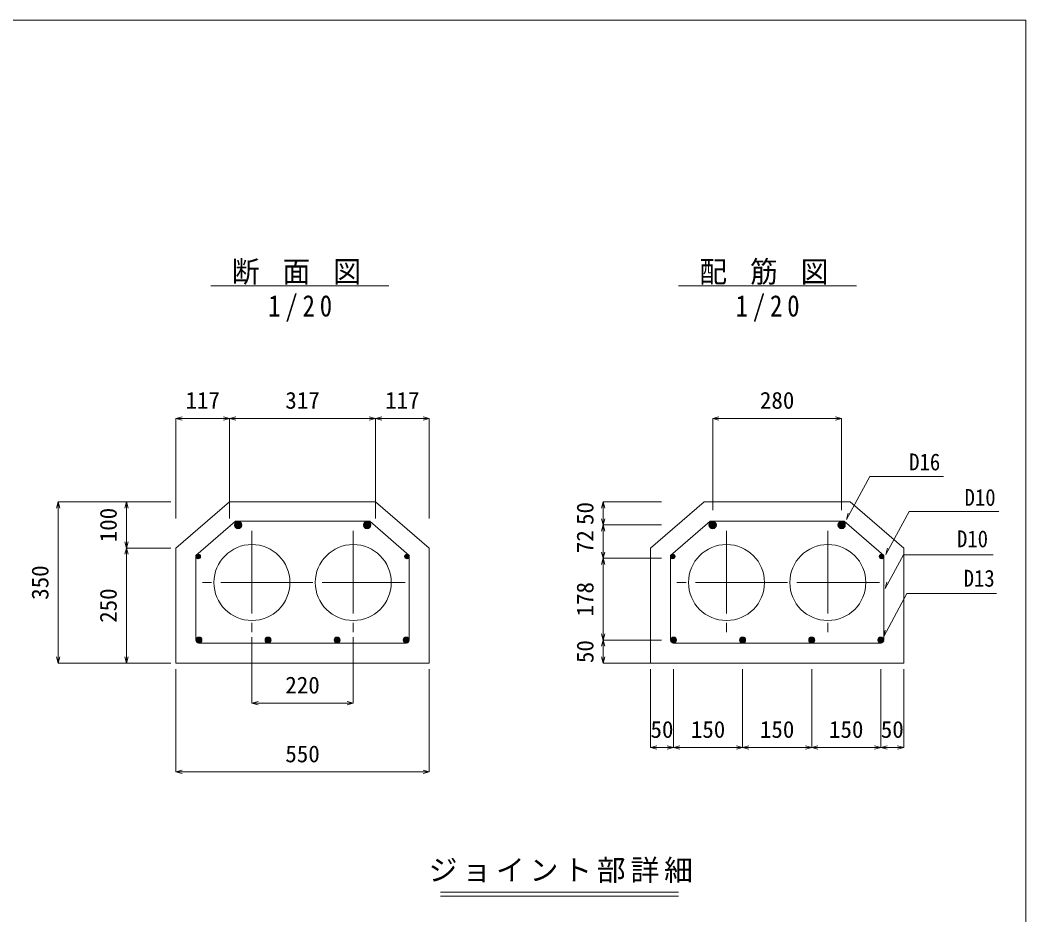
# Model space of a CAD drawing. Units: millimetres on the paper, enlarged 15 times, with parts at other scales. Extents: x -2105 to 2095, y -1489 to 1451.
# Drawn here: x 458 to 2095, y -7 to 1451 of the extents above; entities that cross this region are included whole.
import ezdxf
from ezdxf.enums import TextEntityAlignment as Align

# ---------------------------------------------------------------- set-up
doc = ezdxf.new("R2010")
doc.units = ezdxf.units.MM
doc.header["$LTSCALE"] = 15
doc.linetypes.add('CHAIN2', pattern=[12, 9, -1, 1, -1])
for name, color, linetype, lineweight in [('0-1_ブロック', 5, 'Continuous', 9), ('0-4_ノズル', 7, 'Continuous', 9), ('2-0', 7, 'Continuous', 9), ('2-1', 3, 'Continuous', 9), ('2-2', 7, 'CHAIN2', 9), ('2-3', 2, 'Continuous', 9), ('2-6', 4, 'Continuous', 9), ('2-B', 4, 'Continuous', 9)]:
    doc.layers.add(name, color=color, linetype=linetype, lineweight=lineweight)
doc.styles.add('ＭＳ ゴシック', font='')
doc.styles.get('ＭＳ ゴシック').set_extended_font_data('MS Gothic')

msp = doc.modelspace()

# ---------------------------------------------------------------- linework, layer by layer
at = {"layer": '0-1_ブロック'}
msp.add_line((2095.37, 1450.65), (-2104.63, 1450.65), dxfattribs=at)
msp.add_lwpolyline([(-2104.63, -1489.35), (2095.37, -1489.35), (2095.37, 1450.65)], dxfattribs=at)
at = {"layer": '0-4_ノズル', "color": 4}
for p, q in [((1142.29, 29.64), (1529.7, 29.64)), ((1142.29, 23.4), (1529.7, 23.4))]:
    msp.add_line(p, q, dxfattribs=at)
at = {"layer": '2-0', "color": 3}
for p, q in [((768.34, 1017.72), (1058.32, 1017.72)), ((1529.48, 1017.72), (1819.46, 1017.72))]:
    msp.add_line(p, q, dxfattribs=at)
at = {"layer": '2-0'}
for p, q in [((1803.53, 636.98), (1841.17, 707)), ((1841.17, 707), (1961.45, 707)), ((1803.53, 636.98), (1805.94, 647.2)), ((1867.58, 579.81), (1905.22, 649.83)), ((1905.22, 649.83), (2051.28, 649.83)), ((1867.58, 579.81), (1869.99, 590.03)), ((1866.33, 524.36), (1868.74, 534.58)), ((1863.82, 446.55), (1901.46, 516.57)), ((1901.46, 516.57), (2047.52, 516.57)), ((1863.82, 446.55), (1866.22, 456.77))]:
    msp.add_line(p, q, dxfattribs=at)
msp.add_lwpolyline([(1866.33, 524.36), (1895.87, 579.3), (2041.93, 579.3)], dxfattribs=at)
at = {"layer": '2-1'}
for p, q in [((798.92, 665.48), (711.42, 590.48)), ((798.92, 665.48), (1036.84, 665.48)), ((1036.42, 665.48), (1123.92, 590.48)), ((1571.63, 665.48), (1484.13, 590.48)), ((1571.63, 665.48), (1809.56, 665.48)), ((1809.13, 665.48), (1896.63, 590.48)), ((711.42, 402.98), (711.42, 590.48)), ((1123.92, 402.98), (1123.92, 590.48)), ((1484.13, 402.98), (1484.13, 590.48)), ((1896.63, 402.98), (1896.63, 590.48)), ((1123.92, 402.98), (711.42, 402.98)), ((1896.63, 402.98), (1484.13, 402.98))]:
    msp.add_line(p, q, dxfattribs=at)
at = {"layer": '2-2'}
for p, q in [((835.17, 618.6), (835.17, 449.85)), ((1000.17, 618.6), (1000.17, 449.85)), ((1607.88, 618.6), (1607.88, 449.85)), ((1772.88, 618.6), (1772.88, 449.85)), ((919.55, 534.23), (750.8, 534.23)), ((1084.55, 534.23), (915.8, 534.23)), ((1692.26, 534.23), (1523.51, 534.23)), ((1857.26, 534.23), (1688.51, 534.23))]:
    msp.add_line(p, q, dxfattribs=at)
at = {"layer": '2-2', "linetype": 'Continuous'}
for centre in [(835.17, 534.23), (1000.17, 534.23), (1607.88, 534.23), (1772.88, 534.23)]:
    msp.add_circle(centre, 61.88, dxfattribs=at)
at = {"layer": '2-3'}
for p, q in [((808.33, 633.98), (744.05, 578.38)), ((806.69, 627.6), (813.05, 633.97)), ((806.83, 629.33), (811.32, 633.82)), ((806.93, 626.25), (814.4, 633.72)), ((807.39, 625.12), (815.53, 633.26)), ((808.03, 624.17), (816.48, 632.62)), ((808.33, 633.98), (1027.01, 633.98)), ((808.83, 623.37), (817.28, 631.83)), ((809.77, 622.73), (817.92, 630.88)), ((810.88, 622.25), (818.4, 629.77)), ((812.22, 622), (818.66, 628.43)), ((813.93, 622.11), (818.54, 626.72)), ((1023.13, 622), (1016.69, 628.43)), ((1021.42, 622.11), (1016.81, 626.72)), ((1024.46, 622.25), (1016.95, 629.77)), ((1025.58, 622.73), (1017.42, 630.88)), ((1026.52, 623.37), (1018.07, 631.83)), ((1027.31, 624.17), (1018.87, 632.62)), ((1027.95, 625.12), (1019.82, 633.26)), ((1028.42, 626.25), (1020.94, 633.72)), ((1028.66, 627.6), (1022.29, 633.97)), ((1028.52, 629.33), (1024.02, 633.82)), ((1027.01, 633.98), (1091.3, 578.38)), ((1581.04, 633.98), (1516.76, 578.38)), ((1579.4, 627.6), (1585.77, 633.97)), ((1579.54, 629.33), (1584.03, 633.82)), ((1579.64, 626.25), (1587.11, 633.72)), ((1580.11, 625.12), (1588.24, 633.26)), ((1580.75, 624.17), (1589.19, 632.62)), ((1581.04, 633.98), (1799.73, 633.98)), ((1581.54, 623.37), (1589.99, 631.83)), ((1582.48, 622.73), (1590.64, 630.88)), ((1583.6, 622.25), (1591.11, 629.77)), ((1584.93, 622), (1591.37, 628.43)), ((1586.64, 622.11), (1591.25, 626.72)), ((1795.84, 622), (1789.4, 628.43)), ((1794.13, 622.11), (1789.52, 626.72)), ((1797.17, 622.25), (1789.66, 629.77)), ((1798.29, 622.73), (1790.13, 630.88)), ((1799.23, 623.37), (1790.78, 631.83)), ((1800.02, 624.17), (1791.58, 632.62)), ((1800.66, 625.12), (1792.53, 633.26)), ((1801.13, 626.25), (1793.65, 633.72)), ((1801.37, 627.6), (1795, 633.97)), ((1801.23, 629.33), (1796.74, 633.82)), ((1799.73, 633.98), (1864.01, 578.38)), ((744.05, 440.48), (744.05, 578.38)), ((748.41, 572.99), (744.1, 577.3)), ((746.71, 573.1), (744.21, 575.6)), ((749.59, 573.4), (744.5, 578.48)), ((750.49, 574.08), (745.19, 579.39)), ((751.15, 575.02), (746.12, 580.05)), ((751.52, 576.24), (747.35, 580.41)), ((751.28, 578.07), (749.18, 580.17)), ((1083.83, 576.24), (1088, 580.41)), ((1084.06, 578.07), (1086.17, 580.17)), ((1084.19, 575.02), (1089.22, 580.05)), ((1084.85, 574.08), (1090.15, 579.39)), ((1085.75, 573.4), (1090.84, 578.48)), ((1086.94, 572.99), (1091.25, 577.3)), ((1088.64, 573.1), (1091.14, 575.6)), ((1091.3, 440.48), (1091.3, 578.38)), ((1516.76, 440.48), (1516.76, 578.38)), ((1521.12, 572.99), (1516.81, 577.3)), ((1519.42, 573.1), (1516.92, 575.6)), ((1522.3, 573.4), (1517.22, 578.48)), ((1523.21, 574.08), (1517.9, 579.39)), ((1523.86, 575.02), (1518.84, 580.05)), ((1524.23, 576.24), (1520.06, 580.41)), ((1523.99, 578.07), (1521.89, 580.17)), ((1856.54, 576.24), (1860.71, 580.41)), ((1856.77, 578.07), (1858.88, 580.17)), ((1856.9, 575.02), (1861.93, 580.05)), ((1857.56, 574.08), (1862.86, 579.39)), ((1858.47, 573.4), (1863.55, 578.48)), ((1859.65, 572.99), (1863.96, 577.3)), ((1861.35, 573.1), (1863.85, 575.6)), ((1864.01, 440.48), (1864.01, 578.38)), ((750.71, 435.94), (744.39, 442.27)), ((751.43, 436.29), (744.74, 442.98)), ((752.05, 436.73), (745.18, 443.6)), ((752.58, 437.26), (745.7, 444.14)), ((753.04, 437.86), (746.31, 444.59)), ((753.4, 438.56), (747, 444.96)), ((753.67, 439.36), (747.8, 445.22)), ((753.79, 440.29), (748.73, 445.35)), ((753.7, 441.44), (749.89, 445.26)), ((752.88, 443.32), (751.77, 444.44)), ((863.21, 435.94), (856.89, 442.27)), ((863.93, 436.29), (857.24, 442.98)), ((864.55, 436.73), (857.68, 443.6)), ((865.08, 437.26), (858.2, 444.14)), ((865.54, 437.86), (858.81, 444.59)), ((865.9, 438.56), (859.5, 444.96)), ((866.17, 439.36), (860.3, 445.22)), ((866.29, 440.29), (861.23, 445.35)), ((866.2, 441.44), (862.39, 445.26)), ((865.38, 443.32), (864.27, 444.44)), ((969.05, 440.29), (974.11, 445.35)), ((969.14, 441.44), (972.96, 445.26)), ((969.18, 439.36), (975.05, 445.22)), ((969.44, 438.56), (975.84, 444.96)), ((969.81, 437.86), (976.54, 444.59)), ((969.96, 443.32), (971.08, 444.44)), ((970.26, 437.26), (977.14, 444.14)), ((970.8, 436.73), (977.67, 443.6)), ((971.42, 436.29), (978.11, 442.98)), ((972.13, 435.94), (978.46, 442.27)), ((1081.55, 440.29), (1086.61, 445.35)), ((1081.64, 441.44), (1085.46, 445.26)), ((1081.68, 439.36), (1087.55, 445.22)), ((1081.94, 438.56), (1088.34, 444.96)), ((1082.31, 437.86), (1089.04, 444.59)), ((1082.46, 443.32), (1083.58, 444.44)), ((1082.76, 437.26), (1089.64, 444.14)), ((1083.3, 436.73), (1090.17, 443.6)), ((1083.92, 436.29), (1090.61, 442.98)), ((1084.63, 435.94), (1090.96, 442.27)), ((1523.43, 435.94), (1517.1, 442.27)), ((1524.14, 436.29), (1517.45, 442.98)), ((1524.76, 436.73), (1517.89, 443.6)), ((1525.29, 437.26), (1518.41, 444.14)), ((1525.75, 437.86), (1519.02, 444.59)), ((1526.12, 438.56), (1519.71, 444.96)), ((1526.38, 439.36), (1520.51, 445.22)), ((1526.51, 440.29), (1521.45, 445.35)), ((1526.41, 441.44), (1522.6, 445.26)), ((1525.59, 443.32), (1524.48, 444.44)), ((1635.93, 435.94), (1629.6, 442.27)), ((1636.64, 436.29), (1629.95, 442.98)), ((1637.26, 436.73), (1630.39, 443.6)), ((1637.79, 437.26), (1630.91, 444.14)), ((1638.25, 437.86), (1631.52, 444.59)), ((1638.62, 438.56), (1632.21, 444.96)), ((1638.88, 439.36), (1633.01, 445.22)), ((1639.01, 440.29), (1633.95, 445.35)), ((1638.91, 441.44), (1635.1, 445.26)), ((1638.09, 443.32), (1636.98, 444.44)), ((1741.76, 440.29), (1746.82, 445.35)), ((1741.86, 441.44), (1745.67, 445.26)), ((1741.89, 439.36), (1747.76, 445.22)), ((1742.15, 438.56), (1748.55, 444.96)), ((1742.52, 437.86), (1749.25, 444.59)), ((1742.68, 443.32), (1743.79, 444.44)), ((1742.97, 437.26), (1749.85, 444.14)), ((1743.51, 436.73), (1750.38, 443.6)), ((1744.13, 436.29), (1750.82, 442.98)), ((1744.84, 435.94), (1751.17, 442.27)), ((1854.26, 440.29), (1859.32, 445.35)), ((1854.36, 441.44), (1858.17, 445.26)), ((1854.39, 439.36), (1860.26, 445.22)), ((1854.65, 438.56), (1861.05, 444.96)), ((1855.02, 437.86), (1861.75, 444.59)), ((1855.18, 443.32), (1856.29, 444.44)), ((1855.47, 437.26), (1862.35, 444.14)), ((1856.01, 436.73), (1862.88, 443.6)), ((1856.63, 436.29), (1863.32, 442.98)), ((1857.34, 435.94), (1863.67, 442.27)), ((748.93, 435.6), (744.05, 440.49)), ((749.9, 435.7), (744.15, 441.45)), ((747.72, 435.75), (744.2, 439.28)), ((748.92, 435.6), (1086.42, 435.6)), ((861.43, 435.6), (856.55, 440.49)), ((862.4, 435.7), (856.65, 441.45)), ((860.22, 435.75), (856.7, 439.28)), ((972.95, 435.7), (978.7, 441.45)), ((973.91, 435.6), (978.8, 440.49)), ((975.12, 435.75), (978.65, 439.28)), ((1085.45, 435.7), (1091.2, 441.45)), ((1086.41, 435.6), (1091.3, 440.49)), ((1087.62, 435.75), (1091.15, 439.28)), ((1521.65, 435.6), (1516.76, 440.49)), ((1522.61, 435.7), (1516.86, 441.45)), ((1520.44, 435.75), (1516.91, 439.28)), ((1521.63, 435.6), (1859.13, 435.6)), ((1634.15, 435.6), (1629.26, 440.49)), ((1635.11, 435.7), (1629.36, 441.45)), ((1632.94, 435.75), (1629.41, 439.28)), ((1745.66, 435.7), (1751.41, 441.45)), ((1746.62, 435.6), (1751.51, 440.49)), ((1747.83, 435.75), (1751.36, 439.28)), ((1858.16, 435.7), (1863.91, 441.45)), ((1859.12, 435.6), (1864.01, 440.49)), ((1860.33, 435.75), (1863.86, 439.28))]:
    msp.add_line(p, q, dxfattribs=at)
for centre, radius in [((812.67, 627.98), 6), ((1022.67, 627.98), 6), ((1585.38, 627.98), 6), ((1795.38, 627.98), 6), ((747.8, 576.69), 3.75), ((1087.55, 576.69), 3.75), ((1520.51, 576.69), 3.75), ((1860.26, 576.69), 3.75), ((748.92, 440.48), 4.88), ((861.42, 440.48), 4.88), ((973.92, 440.48), 4.88), ((1086.42, 440.48), 4.88), ((1521.63, 440.48), 4.88), ((1634.13, 440.48), 4.88), ((1746.63, 440.48), 4.88), ((1859.13, 440.48), 4.88)]:
    msp.add_circle(centre, radius, dxfattribs=at)
at = {"layer": '2-6'}
for p, q in [((711.42, 801.65), (721.57, 804.37)), ((798.92, 801.65), (788.78, 804.37)), ((798.92, 801.65), (809.07, 804.37)), ((1036.42, 801.65), (1026.28, 804.37)), ((1036.42, 801.65), (1046.57, 804.37)), ((1123.92, 801.65), (1113.78, 804.37)), ((1585.38, 801.65), (1595.53, 804.37)), ((1795.38, 801.65), (1785.24, 804.37)), ((711.42, 801.65), (798.92, 801.65)), ((711.42, 801.65), (721.57, 798.94)), ((711.42, 801.65), (711.42, 638.81)), ((798.92, 801.65), (788.78, 798.94)), ((798.92, 801.65), (798.92, 638.81)), ((798.92, 801.65), (1036.42, 801.65)), ((798.92, 801.65), (809.07, 798.94)), ((1036.42, 801.65), (1026.28, 798.94)), ((1036.42, 801.65), (1036.42, 638.81)), ((1036.42, 801.65), (1123.92, 801.65)), ((1036.42, 801.65), (1046.57, 798.94)), ((1123.92, 801.65), (1113.78, 798.94)), ((1123.92, 801.65), (1123.92, 638.81)), ((1585.38, 801.65), (1795.38, 801.65)), ((1585.38, 801.65), (1595.53, 798.94)), ((1585.38, 801.65), (1585.38, 652.07)), ((1795.38, 801.65), (1785.24, 798.94)), ((1795.38, 801.65), (1795.38, 652.07)), ((519.61, 665.48), (516.89, 655.34)), ((519.61, 402.98), (519.61, 665.48)), ((519.61, 665.48), (522.33, 655.34)), ((519.61, 665.48), (630.76, 665.48)), ((630.76, 665.48), (628.04, 655.34)), ((630.76, 590.48), (630.76, 665.48)), ((630.76, 665.48), (633.47, 655.34)), ((630.76, 665.48), (702.96, 665.48)), ((1407.07, 665.48), (1404.35, 655.34)), ((1407.07, 627.98), (1407.07, 665.48)), ((1407.07, 665.48), (1409.79, 655.34)), ((1407.07, 665.48), (1501.8, 665.48)), ((1407.07, 627.98), (1404.35, 638.12)), ((1407.07, 627.98), (1404.35, 617.84)), ((1407.07, 627.98), (1409.79, 638.12)), ((1407.07, 573.69), (1407.07, 627.98)), ((1407.07, 627.98), (1409.79, 617.84)), ((1407.07, 627.98), (1501.8, 627.98)), ((630.76, 590.48), (628.04, 600.62)), ((630.76, 590.48), (628.04, 580.34)), ((630.76, 590.48), (633.47, 600.62)), ((630.76, 402.98), (630.76, 590.48)), ((630.76, 590.48), (633.47, 580.34)), ((630.76, 590.48), (702.96, 590.48)), ((1407.07, 573.69), (1404.35, 583.83)), ((1407.07, 573.69), (1404.35, 563.55)), ((1407.07, 573.69), (1409.79, 583.83)), ((1407.07, 440.48), (1407.07, 573.69)), ((1407.07, 573.69), (1409.79, 563.55)), ((1407.07, 573.69), (1501.8, 573.69)), ((835.17, 337.72), (835.17, 445.25)), ((1000.17, 337.72), (1000.17, 445.25)), ((1407.07, 440.48), (1404.35, 450.62)), ((1407.07, 440.48), (1409.79, 450.62)), ((1407.07, 440.48), (1404.35, 430.34)), ((1407.07, 402.98), (1407.07, 440.48)), ((1407.07, 440.48), (1409.79, 430.34)), ((1407.07, 440.48), (1501.8, 440.48)), ((519.61, 402.98), (516.89, 413.12)), ((519.61, 402.98), (522.33, 413.12)), ((630.76, 402.98), (628.04, 413.12)), ((630.76, 402.98), (633.47, 413.12)), ((1407.07, 402.98), (1404.35, 413.12)), ((1407.07, 402.98), (1409.79, 413.12)), ((519.61, 402.98), (630.76, 402.98)), ((630.76, 402.98), (702.96, 402.98)), ((1407.07, 402.98), (1501.8, 402.98)), ((711.42, 225.57), (711.42, 393.02)), ((1123.92, 225.57), (1123.92, 393.02)), ((835.17, 337.72), (845.32, 340.43)), ((835.17, 337.72), (1000.17, 337.72)), ((835.17, 337.72), (845.32, 335)), ((1000.17, 337.72), (990.03, 340.43)), ((1000.17, 337.72), (990.03, 335)), ((711.42, 225.57), (721.57, 228.29)), ((711.42, 225.57), (1123.92, 225.57)), ((711.42, 225.57), (721.57, 222.85)), ((1123.92, 225.57), (1113.78, 228.29)), ((1123.92, 225.57), (1113.78, 222.85))]:
    msp.add_line(p, q, dxfattribs=at)
at = {"layer": '2-B'}
for p, q in [((1484.13, 265.42), (1484.13, 393.02)), ((1521.63, 265.42), (1521.63, 393.02)), ((1634.13, 265.42), (1634.13, 393.02)), ((1746.63, 265.42), (1746.63, 393.02)), ((1859.13, 265.42), (1859.13, 393.02)), ((1896.63, 265.42), (1896.63, 393.02)), ((1484.13, 265.42), (1494.28, 268.13)), ((1484.13, 265.42), (1521.63, 265.42)), ((1484.13, 265.42), (1494.28, 262.7)), ((1521.63, 265.42), (1511.49, 268.13)), ((1521.63, 265.42), (1511.49, 262.7)), ((1521.63, 265.42), (1531.78, 268.13)), ((1521.63, 265.42), (1634.13, 265.42)), ((1521.63, 265.42), (1531.78, 262.7)), ((1634.13, 265.42), (1623.99, 268.13)), ((1634.13, 265.42), (1623.99, 262.7)), ((1634.13, 265.42), (1644.28, 268.13)), ((1634.13, 265.42), (1746.63, 265.42)), ((1634.13, 265.42), (1644.28, 262.7)), ((1746.63, 265.42), (1736.49, 268.13)), ((1746.63, 265.42), (1736.49, 262.7)), ((1746.63, 265.42), (1756.78, 268.13)), ((1746.63, 265.42), (1859.13, 265.42)), ((1746.63, 265.42), (1756.78, 262.7)), ((1859.13, 265.42), (1848.99, 268.13)), ((1859.13, 265.42), (1848.99, 262.7)), ((1859.13, 265.42), (1869.28, 268.13)), ((1859.13, 265.42), (1896.63, 265.42)), ((1859.13, 265.42), (1869.28, 262.7)), ((1896.63, 265.42), (1886.49, 268.13)), ((1896.63, 265.42), (1886.49, 262.7))]:
    msp.add_line(p, q, dxfattribs=at)

# ---------------------------------------------------------------- texts
at = {"layer": '0-4_ノズル', "insert": (1123.04, 44.8), "char_height": 34.31, "attachment_point": 7, "style": 'ＭＳ ゴシック'}
msp.add_mtext('\\T1.17;ジョイント部詳細', dxfattribs=at)
at = {"layer": '2-0', "style": 'ＭＳ ゴシック', "width": 0.9}
for s, p in [('D16', (1905.35, 708.76)), ('D10', (1995.57, 650.96)), ('D10', (1983.2, 583.44)), ('D13', (1994.07, 519.21))]:
    msp.add_text(s, height=27.49, dxfattribs=at).set_placement(p, align=Align.BOTTOM_LEFT)
at = {"layer": '2-0', "char_height": 34.84, "attachment_point": 7, "style": 'ＭＳ ゴシック'}
for s, insert in [('\\T1.22;\\W0.95;断\\~面\\~図', (802.53, 1019.25)), ('\\T1.22;\\W0.95;配\\~筋\\~図', (1563.66, 1019.25)), ('\\T1.39;\\W0.85;1/20', (861.6, 959.21)), ('\\T1.39;\\W0.85;1/20', (1622.73, 959.21))]:
    msp.add_mtext(s, dxfattribs=dict(at, insert=insert))
at = {"layer": '2-6', "style": 'ＭＳ ゴシック'}
for s, p in [('117', (727.05, 809.15)), ('317', (889.55, 809.15)), ('117', (1052.05, 809.15)), ('280', (1662.26, 809.15)), ('220', (889.55, 345.22)), ('550', (889.55, 233.07))]:
    msp.add_text(s, height=27.49, dxfattribs=at).set_placement(p, align=Align.BOTTOM_LEFT)
for s, p in [('50', (1399.57, 627.98)), ('100', (623.26, 599.85)), ('72', (1399.57, 582.08)), ('350', (512.11, 506.1)), ('178', (1399.57, 478.96)), ('250', (623.26, 468.6)), ('50', (1399.57, 402.98))]:
    msp.add_text(s, height=27.49, rotation=90, dxfattribs=at).set_placement(p, align=Align.BOTTOM_LEFT)
at = {"layer": '2-B', "style": 'ＭＳ ゴシック'}
for s, p in [('50', (1484.13, 272.92)), ('150', (1549.76, 272.92)), ('150', (1662.26, 272.92)), ('150', (1774.76, 272.92)), ('50', (1859.13, 272.92))]:
    msp.add_text(s, height=27.49, dxfattribs=at).set_placement(p, align=Align.BOTTOM_LEFT)

doc.saveas('drawing.dxf')
